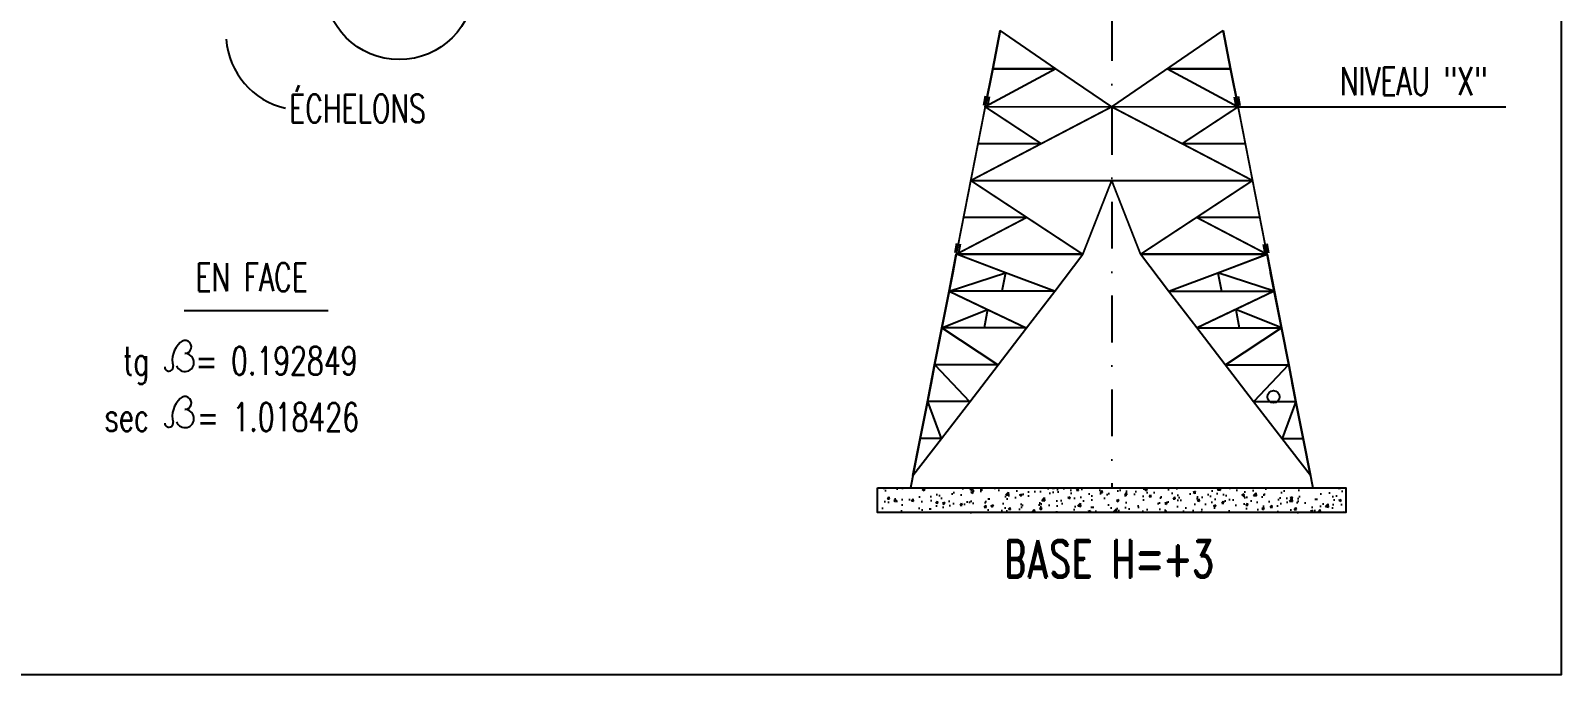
# Model space of a CAD drawing. Extents: x 533388 to 549608, y -33951 to -22449.
# Drawn here: x 542842 to 546111, y -33951 to -32579 of the extents above; entities that cross this region are included whole.
import ezdxf
from ezdxf.enums import TextEntityAlignment as Align

# ---------------------------------------------------------------- set-up
doc = ezdxf.new("R2010")
doc.units = 0
doc.header["$LTSCALE"] = 200
doc.header["$MEASUREMENT"] = 0
doc.linetypes.add('DASHDOT', pattern=[1, 0.5, -0.25, 0, -0.25])
doc.layers.get('0').update_dxf_attribs({"linetype": 'CONTINUOUS'})
for name, color, linetype in [('BOLLINI_1', 7, 'CONTINUOUS'), ('FORI', 2, 'CONTINUOUS'), ('LINEA-MEDIA', 7, 'CONTINUOUS'), ('LS', 7, 'CONTINUOUS'), ('MZ', 6, 'DASHDOT')]:
    doc.layers.add(name, color=color, linetype=linetype)
doc.styles.add('RD', font='ROMAND8.SHX', dxfattribs={"width": 0.7})
doc.styles.add('RQL', font='ROMANS8.SHX', dxfattribs={"width": 0.7})
doc.styles.add('RS', font='ROMANS8.shx', dxfattribs={"width": 0.7})

# ---------------------------------------------------------------- blocks, each defined once
blk = doc.blocks.new('xxx')
blk.add_circle((0, 0), 8)
at = {"color": 3, "style": 'RQL', "width": 0.7}
blk.add_attdef('POS', text='', height=4, dxfattribs=at).set_placement((0, 0), align=Align.MIDDLE)
at = {"color": 3, "style": 'RQL', "width": 0.7, "flags": 1}
blk.add_attdef('POS1', (-0.39, -5.42), '', height=2, dxfattribs=at)
at = {"style": 'RQL', "width": 0.7, "flags": 1}
blk.add_attdef('TIPO', (-0.39, -8.66), '', height=2, dxfattribs=at)
blk = doc.blocks.new('16')
blk.add_circle((0, 0), 1)

msp = doc.modelspace()

# ---------------------------------------------------------------- hatches: boundary and pattern name
at = {"layer": 'LS'}
h = msp.add_hatch(dxfattribs=at)
h.set_pattern_fill('AR-CONC', color=3, scale=7.200107, style=0)
h.set_pattern_definition([(50, (522132.247, -38106.01), (51.6435, -4.51822), [5.40008, -59.40088]), (355, (522132.247, -38106.01), (-9.99024, 54.15864), [4.32006, -47.5207]), (100.4514, (522136.55, -38106.385), (41.65329, 49.64038), [4.58936, -50.48298]), (46.1842, (522132.247, -38091.61), (76.8425, -11.91755), [8.10012, -89.10132]), (96.6356, (522138.65, -38092.6), (67.29671, 70.13753), [6.88404, -75.72446]), (351.1842, (522132.25, -38091.61), (67.29666, 70.13758), [6.4801, -71.28106]), (21, (522139.447, -38095.21), (42.977945, -28.98899), [5.40008, -59.40088]), (326, (522139.447, -38095.21), (17.51896, 52.21158), [4.32006, -47.5207]), (71.4514, (522143.03, -38097.625), (60.49693, 23.22254), [4.58936, -50.48298]), (37.5, (522132.247, -38106.009), (0.875523, 23.968713), [0, -46.944696, 0, -48.240715, 0, -47.700707]), (7.5, (522132.247, -38106.01), (18.941288, 28.398064), [0, -27.504408, 0, -45.86468, 0, -18.18027]), (327.5, (522116.19, -38106.009), (38.435785, -1.623975), [0, -18.000267, 0, -56.160833, 0, -74.521105]), (317.5, (522108.99, -38106.01), (41.990027, 7.207666), [0, -23.400347, 0, -37.296553, 0, -52.920785])])
h.paths.add_polyline_path([(545647.061, -33553.912), (544648.697, -33553.912), (544648.697, -33606.394), (545647.061, -33606.394)])

# ---------------------------------------------------------------- linework, layer by layer
at = {"layer": 'LINEA-MEDIA'}
msp.add_line((543169.75, -33175.353), (543476.713, -33175.353), dxfattribs=at)
for centre, radius, start, end in [((543196.374, -33282.047), 51.996, 132.141042, 193.778634), ((543171.291, -33253.242), 13.827, 270, 135.157666), ((543171.291, -33286.427), 19.358, 200.722607, 90), ((543137.095, -33296.017), 8.921, 179.906205, 10.244605), ((543196.374, -33401.635), 51.996, 132.141042, 193.778634), ((543171.291, -33372.83), 13.827, 270, 135.157666), ((543171.291, -33406.015), 19.358, 200.722607, 90), ((543137.095, -33415.606), 8.921, 179.906205, 10.244605)]:
    msp.add_arc(centre, radius, start, end, dxfattribs=at)
at = {"layer": 'LS', "color": 6, "ltscale": 0.01}
for p, q in [((544894.105, -32660.008), (544910.035, -32578.788)), ((544894.105, -32660.008), (544910.035, -32578.788)), ((544910.035, -32578.788), (544894.105, -32660.008)), ((544910.035, -32578.788), (544894.105, -32660.008)), ((545028.931, -32660.008), (544910.035, -32578.788)), ((545028.931, -32660.008), (544910.035, -32578.788)), ((545147.879, -32741.228), (545385.728, -32578.819)), ((545401.652, -32660.008), (545385.722, -32578.788)), ((545401.652, -32660.008), (545385.722, -32578.788)), ((545385.722, -32578.788), (545401.652, -32660.008)), ((545385.722, -32578.788), (545401.652, -32660.008)), ((545028.931, -32660.008), (544878.176, -32741.228)), ((545028.931, -32660.008), (544878.176, -32741.228)), ((544894.105, -32660.008), (544878.176, -32741.228)), ((544894.105, -32660.008), (544878.176, -32741.228)), ((544878.176, -32741.228), (544894.105, -32660.008)), ((544878.176, -32741.228), (544894.105, -32660.008)), ((544894.105, -32660.008), (544878.176, -32741.228)), ((544894.105, -32660.008), (544878.176, -32741.228)), ((544894.105, -32660.008), (545028.931, -32660.008)), ((545028.931, -32660.008), (544894.105, -32660.008)), ((545147.879, -32741.228), (545028.931, -32660.008)), ((545147.879, -32741.228), (545028.931, -32660.008)), ((545266.827, -32660.008), (545401.652, -32660.008)), ((545401.652, -32660.008), (545266.827, -32660.008)), ((545266.827, -32660.008), (545417.581, -32741.228)), ((545401.652, -32660.008), (545417.581, -32741.228)), ((545401.652, -32660.008), (545417.581, -32741.228)), ((545417.581, -32741.228), (545401.652, -32660.008)), ((545417.581, -32741.228), (545401.652, -32660.008)), ((545401.652, -32660.008), (545417.581, -32741.228)), ((545401.652, -32660.008), (545417.581, -32741.228)), ((544878.272, -32718.474), (544874.762, -32738.155)), ((544878.272, -32718.474), (544874.762, -32738.155)), ((544886.525, -32719.946), (544883.016, -32739.626)), ((544886.525, -32719.946), (544883.016, -32739.626)), ((545409.232, -32719.946), (545412.741, -32739.626)), ((545409.232, -32719.946), (545412.741, -32739.626)), ((545417.486, -32718.474), (545420.995, -32738.155)), ((545417.486, -32718.474), (545420.995, -32738.155)), ((544847.365, -32898.428), (545448.393, -32898.428)), ((544816.527, -33055.645), (544785.716, -33212.845)), ((544816.527, -33055.645), (544785.716, -33212.845)), ((544801.121, -33134.245), (544816.527, -33055.645)), ((544801.121, -33134.245), (544816.527, -33055.645)), ((544816.527, -33055.645), (544801.121, -33134.245)), ((544816.527, -33055.645), (544801.121, -33134.245)), ((544801.121, -33134.245), (544816.527, -33055.645)), ((544816.527, -33055.645), (544801.121, -33134.245)), ((544801.121, -33134.245), (544816.527, -33055.645)), ((544816.527, -33055.645), (544801.121, -33134.245)), ((544816.527, -33055.645), (544808.824, -33094.945)), ((544816.527, -33055.645), (544808.824, -33094.945)), ((544816.527, -33055.645), (545086.23, -33055.645)), ((545086.23, -33055.645), (544816.527, -33055.645)), ((544816.527, -33055.645), (545086.23, -33055.645)), ((544816.527, -33055.645), (545086.23, -33055.645)), ((544921.282, -33094.931), (544816.576, -33055.627)), ((544921.282, -33094.931), (544816.625, -33055.645)), ((545026.703, -33134.245), (545086.23, -33055.645)), ((545026.703, -33134.245), (545086.23, -33055.645)), ((545479.204, -33055.628), (545209.501, -33055.628)), ((545479.204, -33055.628), (545209.501, -33055.628)), ((545209.501, -33055.628), (545479.204, -33055.628)), ((545479.204, -33055.628), (545209.501, -33055.628)), ((545479.204, -33055.628), (545209.501, -33055.628)), ((545269.027, -33134.228), (545209.501, -33055.628)), ((545269.027, -33134.228), (545209.501, -33055.628)), ((545374.475, -33094.931), (545479.181, -33055.627)), ((545374.475, -33094.931), (545479.132, -33055.645)), ((545479.204, -33055.628), (545510.015, -33212.828)), ((545479.204, -33055.628), (545510.015, -33212.828)), ((545494.609, -33134.228), (545479.204, -33055.628)), ((545494.609, -33134.228), (545479.204, -33055.628)), ((545479.204, -33055.628), (545494.609, -33134.228)), ((545479.204, -33055.628), (545494.609, -33134.228)), ((545494.609, -33134.228), (545479.204, -33055.628)), ((545479.204, -33055.628), (545494.609, -33134.228)), ((545479.204, -33055.628), (545486.907, -33094.928)), ((545494.609, -33134.228), (545479.204, -33055.628)), ((545479.204, -33055.628), (545494.609, -33134.228)), ((545479.204, -33055.628), (545486.907, -33094.928)), ((544801.121, -33134.245), (544808.824, -33094.945)), ((544808.824, -33094.945), (544801.121, -33134.245)), ((544801.121, -33134.245), (544808.824, -33094.945)), ((544808.824, -33094.945), (544801.121, -33134.245)), ((544808.824, -33094.945), (544801.121, -33134.245)), ((544808.824, -33094.945), (544801.121, -33134.245)), ((544801.225, -33134.216), (544921.282, -33094.931)), ((544801.225, -33134.216), (544921.282, -33094.931)), ((544921.282, -33094.931), (544913.53, -33134.216)), ((544921.282, -33094.931), (544913.53, -33134.216)), ((545025.887, -33134.216), (544921.282, -33094.931)), ((545025.887, -33134.216), (544921.282, -33094.931)), ((545269.87, -33134.216), (545374.475, -33094.931)), ((545269.87, -33134.216), (545374.475, -33094.931)), ((545494.532, -33134.216), (545374.475, -33094.931)), ((545374.475, -33094.931), (545382.228, -33134.216)), ((545494.532, -33134.216), (545374.475, -33094.931)), ((545374.475, -33094.931), (545382.228, -33134.216)), ((545494.609, -33134.228), (545486.907, -33094.928)), ((545486.907, -33094.928), (545494.609, -33134.228)), ((545494.609, -33134.228), (545486.907, -33094.928)), ((545486.907, -33094.928), (545494.609, -33134.228)), ((545486.907, -33094.928), (545494.609, -33134.228)), ((545486.907, -33094.928), (545494.609, -33134.228)), ((544785.716, -33212.845), (544801.121, -33134.245)), ((544785.716, -33212.845), (544801.121, -33134.245)), ((544785.716, -33212.845), (544801.121, -33134.245)), ((544785.716, -33212.845), (544801.121, -33134.245)), ((544801.121, -33134.245), (544785.716, -33212.845)), ((544801.121, -33134.245), (544785.716, -33212.845)), ((544785.716, -33212.845), (544801.121, -33134.245)), ((544801.121, -33134.245), (544785.716, -33212.845)), ((544785.716, -33212.845), (544801.121, -33134.245)), ((544801.121, -33134.245), (544785.716, -33212.845)), ((544801.121, -33134.245), (544793.419, -33173.545)), ((544801.121, -33134.245), (544793.419, -33173.545)), ((544801.225, -33134.216), (544965.544, -33212.788)), ((544801.225, -33134.216), (544965.544, -33212.788)), ((544913.53, -33134.216), (544801.225, -33134.216)), ((544801.225, -33134.216), (544883.358, -33173.502)), ((544913.53, -33134.216), (544801.225, -33134.216)), ((544801.225, -33134.216), (544883.358, -33173.502)), ((545025.887, -33134.216), (544913.53, -33134.216)), ((545025.887, -33134.216), (544913.53, -33134.216)), ((544966.181, -33212.845), (545026.703, -33134.245)), ((544966.181, -33212.845), (545026.703, -33134.245)), ((545329.549, -33212.828), (545269.027, -33134.228)), ((545329.549, -33212.828), (545269.027, -33134.228)), ((545269.87, -33134.216), (545382.228, -33134.216)), ((545269.87, -33134.216), (545382.228, -33134.216)), ((545494.532, -33134.216), (545330.213, -33212.788)), ((545494.532, -33134.216), (545330.213, -33212.788)), ((545382.228, -33134.216), (545494.532, -33134.216)), ((545382.228, -33134.216), (545494.532, -33134.216)), ((545494.532, -33134.216), (545412.399, -33173.502)), ((545494.532, -33134.216), (545412.399, -33173.502)), ((545510.015, -33212.828), (545494.609, -33134.228)), ((545510.015, -33212.828), (545494.609, -33134.228)), ((545510.015, -33212.828), (545494.609, -33134.228)), ((545510.015, -33212.828), (545494.609, -33134.228)), ((545494.609, -33134.228), (545510.015, -33212.828)), ((545494.609, -33134.228), (545510.015, -33212.828)), ((545510.015, -33212.828), (545494.609, -33134.228)), ((545494.609, -33134.228), (545510.015, -33212.828)), ((545494.609, -33134.228), (545502.312, -33173.528)), ((545510.015, -33212.828), (545494.609, -33134.228)), ((545494.609, -33134.228), (545510.015, -33212.828)), ((545494.609, -33134.228), (545502.312, -33173.528)), ((544785.716, -33212.845), (544793.419, -33173.545)), ((544793.419, -33173.545), (544785.716, -33212.845)), ((544785.716, -33212.845), (544793.419, -33173.545)), ((544793.419, -33173.545), (544785.716, -33212.845)), ((544793.419, -33173.545), (544785.716, -33212.845)), ((544793.419, -33173.545), (544785.716, -33212.845)), ((544785.825, -33212.788), (544883.358, -33173.502)), ((544785.825, -33212.788), (544883.358, -33173.502)), ((544883.358, -33173.502), (544875.658, -33212.788)), ((544883.358, -33173.502), (544875.658, -33212.788)), ((544883.358, -33173.502), (544965.544, -33212.788)), ((544883.358, -33173.502), (544965.544, -33212.788)), ((545412.399, -33173.502), (545330.213, -33212.788)), ((545412.399, -33173.502), (545330.213, -33212.788)), ((545509.932, -33212.788), (545412.399, -33173.502)), ((545412.399, -33173.502), (545420.099, -33212.788)), ((545509.932, -33212.788), (545412.399, -33173.502)), ((545412.399, -33173.502), (545420.099, -33212.788)), ((545510.015, -33212.828), (545502.312, -33173.528)), ((545502.312, -33173.528), (545510.015, -33212.828)), ((545510.015, -33212.828), (545502.312, -33173.528)), ((545502.312, -33173.528), (545510.015, -33212.828)), ((545502.312, -33173.528), (545510.015, -33212.828)), ((545502.312, -33173.528), (545510.015, -33212.828)), ((544770.31, -33291.445), (544785.716, -33212.845)), ((544785.716, -33212.845), (544770.31, -33291.445)), ((544770.31, -33291.445), (544785.716, -33212.845)), ((544785.716, -33212.845), (544770.31, -33291.445)), ((544785.716, -33212.845), (544770.31, -33291.445)), ((544785.716, -33212.845), (544770.31, -33291.445)), ((544770.31, -33291.445), (544785.716, -33212.845)), ((544785.716, -33212.845), (544770.31, -33291.445)), ((544770.31, -33291.445), (544785.716, -33212.845)), ((544785.716, -33212.845), (544770.31, -33291.445)), ((544785.716, -33212.845), (544778.013, -33252.145)), ((544785.716, -33212.845), (544778.013, -33252.145)), ((544905.201, -33291.359), (544785.825, -33212.788)), ((544785.825, -33212.788), (544905.201, -33291.359)), ((544905.201, -33291.359), (544785.825, -33212.788)), ((544785.825, -33212.788), (544905.201, -33291.359)), ((544875.658, -33212.788), (544785.825, -33212.788)), ((544875.658, -33212.788), (544785.825, -33212.788)), ((544965.544, -33212.788), (544875.658, -33212.788)), ((544965.544, -33212.788), (544875.658, -33212.788)), ((544905.659, -33291.445), (544966.181, -33212.845)), ((544905.659, -33291.445), (544966.181, -33212.845)), ((545390.071, -33291.428), (545329.549, -33212.828)), ((545390.071, -33291.428), (545329.549, -33212.828)), ((545330.213, -33212.788), (545420.099, -33212.788)), ((545330.213, -33212.788), (545420.099, -33212.788)), ((545390.556, -33291.359), (545509.932, -33212.788)), ((545509.932, -33212.788), (545390.556, -33291.359)), ((545390.556, -33291.359), (545509.932, -33212.788)), ((545509.932, -33212.788), (545390.556, -33291.359)), ((545420.099, -33212.788), (545509.932, -33212.788)), ((545420.099, -33212.788), (545509.932, -33212.788)), ((545525.421, -33291.428), (545510.015, -33212.828)), ((545510.015, -33212.828), (545525.421, -33291.428)), ((545510.015, -33212.828), (545517.718, -33252.128)), ((545525.421, -33291.428), (545510.015, -33212.828)), ((545510.015, -33212.828), (545525.421, -33291.428)), ((545510.015, -33212.828), (545517.718, -33252.128)), ((545510.015, -33212.828), (545525.421, -33291.428)), ((545510.015, -33212.828), (545525.421, -33291.428)), ((545525.421, -33291.428), (545510.015, -33212.828)), ((545510.015, -33212.828), (545525.421, -33291.428)), ((545525.421, -33291.428), (545510.015, -33212.828)), ((545510.015, -33212.828), (545525.421, -33291.428)), ((544770.31, -33291.445), (544778.013, -33252.145)), ((544778.013, -33252.145), (544770.31, -33291.445)), ((544770.31, -33291.445), (544778.013, -33252.145)), ((544778.013, -33252.145), (544770.31, -33291.445)), ((544778.013, -33252.145), (544770.31, -33291.445)), ((544778.013, -33252.145), (544770.31, -33291.445)), ((545525.421, -33291.428), (545517.718, -33252.128)), ((545517.718, -33252.128), (545525.421, -33291.428)), ((545525.421, -33291.428), (545517.718, -33252.128)), ((545517.718, -33252.128), (545525.421, -33291.428)), ((545517.718, -33252.128), (545525.421, -33291.428)), ((545517.718, -33252.128), (545525.421, -33291.428)), ((544754.905, -33370.045), (544770.31, -33291.445)), ((544770.31, -33291.445), (544754.905, -33370.045)), ((544754.905, -33370.045), (544770.31, -33291.445)), ((544770.31, -33291.445), (544754.905, -33370.045)), ((544770.31, -33291.445), (544754.905, -33370.045)), ((544770.31, -33291.445), (544754.905, -33370.045)), ((544754.905, -33370.045), (544770.31, -33291.445)), ((544770.31, -33291.445), (544754.905, -33370.045)), ((544754.905, -33370.045), (544770.31, -33291.445)), ((544770.31, -33291.445), (544754.905, -33370.045)), ((544770.31, -33291.445), (544762.607, -33330.745)), ((544770.31, -33291.445), (544762.607, -33330.745)), ((544905.201, -33291.359), (544770.425, -33291.359)), ((544770.425, -33291.359), (544844.858, -33369.931)), ((544770.425, -33291.359), (544844.858, -33369.931)), ((544905.201, -33291.359), (544770.425, -33291.359)), ((544770.425, -33291.359), (544844.858, -33369.931)), ((544770.425, -33291.359), (544844.858, -33369.931)), ((544845.137, -33370.045), (544905.659, -33291.445)), ((544845.137, -33370.045), (544905.659, -33291.445)), ((545450.593, -33370.028), (545390.071, -33291.428)), ((545450.593, -33370.028), (545390.071, -33291.428)), ((545390.556, -33291.359), (545525.332, -33291.359)), ((545390.556, -33291.359), (545525.332, -33291.359)), ((545525.332, -33291.359), (545450.899, -33369.931)), ((545540.826, -33370.028), (545525.421, -33291.428)), ((545525.421, -33291.428), (545540.826, -33370.028)), ((545525.421, -33291.428), (545533.123, -33330.728)), ((545540.826, -33370.028), (545525.421, -33291.428)), ((545525.421, -33291.428), (545540.826, -33370.028)), ((545525.421, -33291.428), (545533.123, -33330.728)), ((545525.421, -33291.428), (545540.826, -33370.028)), ((545525.421, -33291.428), (545540.826, -33370.028)), ((545540.826, -33370.028), (545525.421, -33291.428)), ((545525.421, -33291.428), (545540.826, -33370.028)), ((545540.826, -33370.028), (545525.421, -33291.428)), ((545525.421, -33291.428), (545540.826, -33370.028)), ((544754.905, -33370.045), (544762.607, -33330.745)), ((544762.607, -33330.745), (544754.905, -33370.045)), ((544754.905, -33370.045), (544762.607, -33330.745)), ((544762.607, -33330.745), (544754.905, -33370.045)), ((544762.607, -33330.745), (544754.905, -33370.045)), ((544762.607, -33330.745), (544754.905, -33370.045)), ((545540.826, -33370.028), (545533.123, -33330.728)), ((545533.123, -33330.728), (545540.826, -33370.028)), ((545540.826, -33370.028), (545533.123, -33330.728)), ((545533.123, -33330.728), (545540.826, -33370.028)), ((545533.123, -33330.728), (545540.826, -33370.028)), ((545533.123, -33330.728), (545540.826, -33370.028)), ((544754.905, -33370.045), (544739.499, -33448.645)), ((544754.905, -33370.045), (544739.499, -33448.645)), ((544739.499, -33448.645), (544754.905, -33370.045)), ((544754.905, -33370.045), (544739.499, -33448.645)), ((544739.499, -33448.645), (544754.905, -33370.045)), ((544754.905, -33370.045), (544739.499, -33448.645)), ((544754.905, -33370.045), (544739.499, -33448.645)), ((544754.905, -33370.045), (544739.499, -33448.645)), ((544739.499, -33448.645), (544754.905, -33370.045)), ((544754.905, -33370.045), (544739.499, -33448.645)), ((544739.499, -33448.645), (544754.905, -33370.045)), ((544754.905, -33370.045), (544739.499, -33448.645)), ((544844.858, -33369.931), (544755.025, -33369.931)), ((544755.025, -33369.931), (544784.515, -33448.502)), ((544755.025, -33369.931), (544784.515, -33448.502)), ((544844.858, -33369.931), (544755.025, -33369.931)), ((544755.025, -33369.931), (544784.515, -33448.502)), ((544755.025, -33369.931), (544784.515, -33448.502)), ((544784.615, -33448.645), (544845.137, -33370.045)), ((544784.615, -33448.645), (544845.137, -33370.045)), ((545511.115, -33448.628), (545450.593, -33370.028)), ((545511.115, -33448.628), (545450.593, -33370.028)), ((545450.899, -33369.931), (545540.732, -33369.931)), ((545540.732, -33369.931), (545511.242, -33448.502)), ((545540.826, -33370.028), (545556.232, -33448.628)), ((545540.826, -33370.028), (545556.232, -33448.628)), ((545556.232, -33448.628), (545540.826, -33370.028)), ((545540.826, -33370.028), (545556.232, -33448.628)), ((545556.232, -33448.628), (545540.826, -33370.028)), ((545540.826, -33370.028), (545556.232, -33448.628)), ((544739.499, -33448.645), (544718.867, -33553.912)), ((544739.499, -33448.645), (544724.093, -33527.245)), ((544739.499, -33448.645), (544724.093, -33527.245)), ((544724.093, -33527.245), (544739.499, -33448.645)), ((544739.499, -33448.645), (544724.093, -33527.245)), ((544724.093, -33527.245), (544739.499, -33448.645)), ((544739.499, -33448.645), (544724.093, -33527.245)), ((544724.093, -33527.245), (544739.499, -33448.645)), ((544724.093, -33527.245), (544784.615, -33448.645)), ((544739.499, -33448.645), (544724.093, -33527.245)), ((544724.093, -33527.245), (544739.499, -33448.645)), ((544724.093, -33527.245), (544784.615, -33448.645)), ((544784.515, -33448.502), (544739.572, -33448.502)), ((544784.515, -33448.502), (544739.572, -33448.502)), ((544784.515, -33448.502), (544739.572, -33448.502)), ((544784.515, -33448.502), (544739.572, -33448.502)), ((545571.637, -33527.228), (545511.115, -33448.628)), ((545571.637, -33527.228), (545511.115, -33448.628)), ((545511.242, -33448.502), (545556.185, -33448.502)), ((545571.637, -33527.228), (545556.232, -33448.628)), ((545556.232, -33448.628), (545571.637, -33527.228)), ((545571.637, -33527.228), (545556.232, -33448.628)), ((545556.232, -33448.628), (545576.867, -33553.912))]:
    msp.add_line(p, q, dxfattribs=at)
at = {"layer": 'LS', "color": 6}
msp.add_line((545417.581, -32741.228), (545988.219, -32741.228), dxfattribs=at)
at = {"layer": 'LS', "color": 3, "ltscale": 0.01}
for p, q in [((544816.623, -33032.891), (544813.113, -33052.572)), ((544824.877, -33034.363), (544821.367, -33054.044)), ((545470.881, -33034.363), (545474.39, -33054.044)), ((545479.134, -33032.891), (545482.644, -33052.572))]:
    msp.add_line(p, q, dxfattribs=at)
at = {"layer": 'LS', "color": 8}
msp.add_lwpolyline([(533387.578, -22471.483), (533387.578, -33951.483), (546107.578, -33951.483), (546107.578, -32351.483), (549607.578, -32351.483), (549607.578, -22471.483), (533387.578, -22471.483)], close=True, dxfattribs=at)
at = {"layer": 'LS', "color": 3, "ltscale": 0.01, "const_width": 4}
for points in [[(544878.176, -32741.228), (544862.77, -32819.828)], [(544878.176, -32741.228), (544862.77, -32819.828)], [(544862.77, -32819.828), (544878.176, -32741.228)], [(544862.77, -32819.828), (544878.176, -32741.228)], [(544878.176, -32741.228), (544862.77, -32819.828)], [(544878.176, -32741.228), (544862.77, -32819.828)], [(545417.581, -32741.228), (544878.176, -32741.228)], [(544878.176, -32741.228), (545147.879, -32741.228)], [(545147.879, -32741.228), (544878.176, -32741.228)], [(545147.879, -32741.228), (544878.176, -32741.228)], [(545147.879, -32741.228), (544878.176, -32741.228)], [(544878.176, -32741.228), (544997.595, -32819.828)], [(544878.176, -32741.228), (544997.595, -32819.828)], [(544997.595, -32819.828), (545147.879, -32741.228)], [(544997.595, -32819.828), (545147.879, -32741.228)], [(545147.879, -32741.228), (545417.581, -32741.228)], [(545417.581, -32741.228), (545147.879, -32741.228)], [(545147.879, -32741.228), (545417.581, -32741.228)], [(545147.879, -32741.228), (545417.581, -32741.228)], [(545298.162, -32819.828), (545147.879, -32741.228)], [(545298.162, -32819.828), (545147.879, -32741.228)], [(545417.581, -32741.228), (545298.162, -32819.828)], [(545417.581, -32741.228), (545298.162, -32819.828)], [(545417.581, -32741.228), (545432.987, -32819.828)], [(545417.581, -32741.228), (545432.987, -32819.828)], [(545432.987, -32819.828), (545417.581, -32741.228)], [(545432.987, -32819.828), (545417.581, -32741.228)], [(545417.581, -32741.228), (545432.987, -32819.828)], [(545417.581, -32741.228), (545432.987, -32819.828)], [(544862.77, -32819.828), (544847.365, -32898.428)], [(544862.77, -32819.828), (544847.365, -32898.428)], [(544847.365, -32898.428), (544997.595, -32819.828)], [(544847.365, -32898.428), (544997.595, -32819.828)], [(544847.365, -32898.428), (544862.77, -32819.828)], [(544847.365, -32898.428), (544862.77, -32819.828)], [(544997.595, -32819.828), (544862.77, -32819.828)], [(544862.77, -32819.828), (544997.595, -32819.828)], [(545448.393, -32898.428), (545298.162, -32819.828)], [(545448.393, -32898.428), (545298.162, -32819.828)], [(545432.987, -32819.828), (545298.162, -32819.828)], [(545298.162, -32819.828), (545432.987, -32819.828)], [(545432.987, -32819.828), (545448.393, -32898.428)], [(545432.987, -32819.828), (545448.393, -32898.428)], [(545448.393, -32898.428), (545432.987, -32819.828)], [(545448.393, -32898.428), (545432.987, -32819.828)], [(544850.22, -32883.825), (544833.4, -32969.709)], [(544850.22, -32883.825), (544833.4, -32969.709)], [(544847.338, -32898.445), (544816.527, -33055.645)], [(544847.338, -32898.445), (544816.527, -33055.645)], [(544847.338, -32898.445), (544831.933, -32977.045)], [(544847.338, -32898.445), (544831.933, -32977.045)], [(544831.933, -32977.045), (544847.338, -32898.445)], [(544831.933, -32977.045), (544847.338, -32898.445)], [(544831.933, -32977.045), (544847.338, -32898.445)], [(544831.933, -32977.045), (544847.338, -32898.445)], [(544847.338, -32898.445), (544833.4, -32969.709)], [(544847.338, -32898.445), (544833.4, -32969.709)], [(544966.81, -32977.045), (544847.338, -32898.445)], [(544966.81, -32977.045), (544847.338, -32898.445)], [(545086.23, -33055.645), (545147.879, -32898.428)], [(545147.879, -32898.428), (545209.501, -33055.628)], [(545448.393, -32898.428), (545209.501, -33055.628)], [(545328.921, -32977.028), (545448.393, -32898.428)], [(545328.921, -32977.028), (545448.393, -32898.428)], [(545448.393, -32898.428), (545463.798, -32977.028)], [(545448.393, -32898.428), (545463.798, -32977.028)], [(545463.798, -32977.028), (545448.393, -32898.428)], [(545463.798, -32977.028), (545448.393, -32898.428)], [(545448.393, -32898.428), (545479.204, -33055.628)], [(545448.393, -32898.428), (545479.204, -33055.628)], [(545463.798, -32977.028), (545448.393, -32898.428)], [(545463.798, -32977.028), (545448.393, -32898.428)], [(545448.393, -32898.428), (545462.331, -32969.692)], [(545448.393, -32898.428), (545462.331, -32969.692)], [(544833.4, -32969.709), (544816.527, -33055.645)], [(544833.4, -32969.709), (544816.527, -33055.645)], [(544831.933, -32977.045), (544816.527, -33055.645)], [(544831.933, -32977.045), (544816.527, -33055.645)], [(544816.527, -33055.645), (544831.933, -32977.045)], [(544816.527, -33055.645), (544831.933, -32977.045)], [(544816.527, -33055.645), (544831.933, -32977.045)], [(544816.527, -33055.645), (544831.933, -32977.045)], [(544816.527, -33055.645), (544966.81, -32977.045)], [(544816.527, -33055.645), (544966.81, -32977.045)], [(544816.527, -33055.645), (544831.933, -32977.045)], [(544816.527, -33055.645), (544831.933, -32977.045)], [(544833.4, -32969.709), (544831.933, -32977.045)], [(544833.4, -32969.709), (544831.933, -32977.045)], [(544966.81, -32977.045), (544831.933, -32977.045)], [(544831.933, -32977.045), (544966.81, -32977.045)], [(545086.23, -33055.645), (544966.81, -32977.045)], [(545086.23, -33055.645), (544966.81, -32977.045)], [(545209.501, -33055.628), (545328.921, -32977.028)], [(545209.501, -33055.628), (545328.921, -32977.028)], [(545463.798, -32977.028), (545328.921, -32977.028)], [(545328.921, -32977.028), (545463.798, -32977.028)], [(545479.204, -33055.628), (545328.921, -32977.028)], [(545479.204, -33055.628), (545328.921, -32977.028)], [(545462.331, -32969.692), (545479.204, -33055.628)], [(545462.331, -32969.692), (545479.204, -33055.628)], [(545462.331, -32969.692), (545463.798, -32977.028)], [(545462.331, -32969.692), (545463.798, -32977.028)], [(545463.798, -32977.028), (545479.204, -33055.628)], [(545463.798, -32977.028), (545479.204, -33055.628)], [(545479.204, -33055.628), (545463.798, -32977.028)], [(545479.204, -33055.628), (545463.798, -32977.028)], [(545479.204, -33055.628), (545463.798, -32977.028)], [(545479.204, -33055.628), (545463.798, -32977.028)], [(545479.204, -33055.628), (545463.798, -32977.028)], [(545479.204, -33055.628), (545463.798, -32977.028)]]:
    msp.add_lwpolyline(points, dxfattribs=at)
at = {"layer": 'LS', "color": 3}
msp.add_lwpolyline([(544648.697, -33553.912), (545647.061, -33553.912), (545647.061, -33606.394), (544648.697, -33606.394)], close=True, dxfattribs=at)
at = {"layer": 'LS', "color": 6}
msp.add_arc((543421.853, -32585.636), 162.704, 183.979904, 257.138908, dxfattribs=at)
at = {"layer": 'MZ'}
msp.add_line((545147.879, -31142.786), (545147.879, -33553.912), dxfattribs=at)

# ---------------------------------------------------------------- block references
at = {"layer": 'BOLLINI_1', "xscale": 19.99950000006855, "yscale": 19.99950000006855, "zscale": 19.99950000006855}
msp.add_blockref('xxx', (543628.415, -32480.652), dxfattribs=at).add_auto_attribs({'POS': '405'})
at = {"layer": 'FORI', "xscale": 13, "yscale": 13, "zscale": 13, "rotation": 90}
msp.add_blockref('16', (545492.994, -33359.49), dxfattribs=at)

# ---------------------------------------------------------------- texts
at = {"color": 7, "style": 'RS', "width": 0.7}
for s, p in [('NIVEAU "X"', (545634.462, -32716.41)), ('ÉCHELONS', (543393.56, -32775.015))]:
    msp.add_text(s, height=60, dxfattribs=at).set_placement(p)
at = {"layer": 'LINEA-MEDIA', "style": 'RS', "width": 0.7}
for s, p in [('EN FACE', (543194.008, -33134.521)), ('tg   = 0.192849', (543039.345, -33312.745)), ('sec   = 1.018426', (542999.518, -33432.746))]:
    msp.add_text(s, height=60.0007, dxfattribs=at).set_placement(p)
at = {"layer": 'LS', "color": 3, "insert": (545142.594, -33705.319), "char_height": 80, "attachment_point": 5, "style": 'RD'}
msp.add_mtext('BASE H=+3', dxfattribs=at)

doc.saveas('drawing.dxf')
